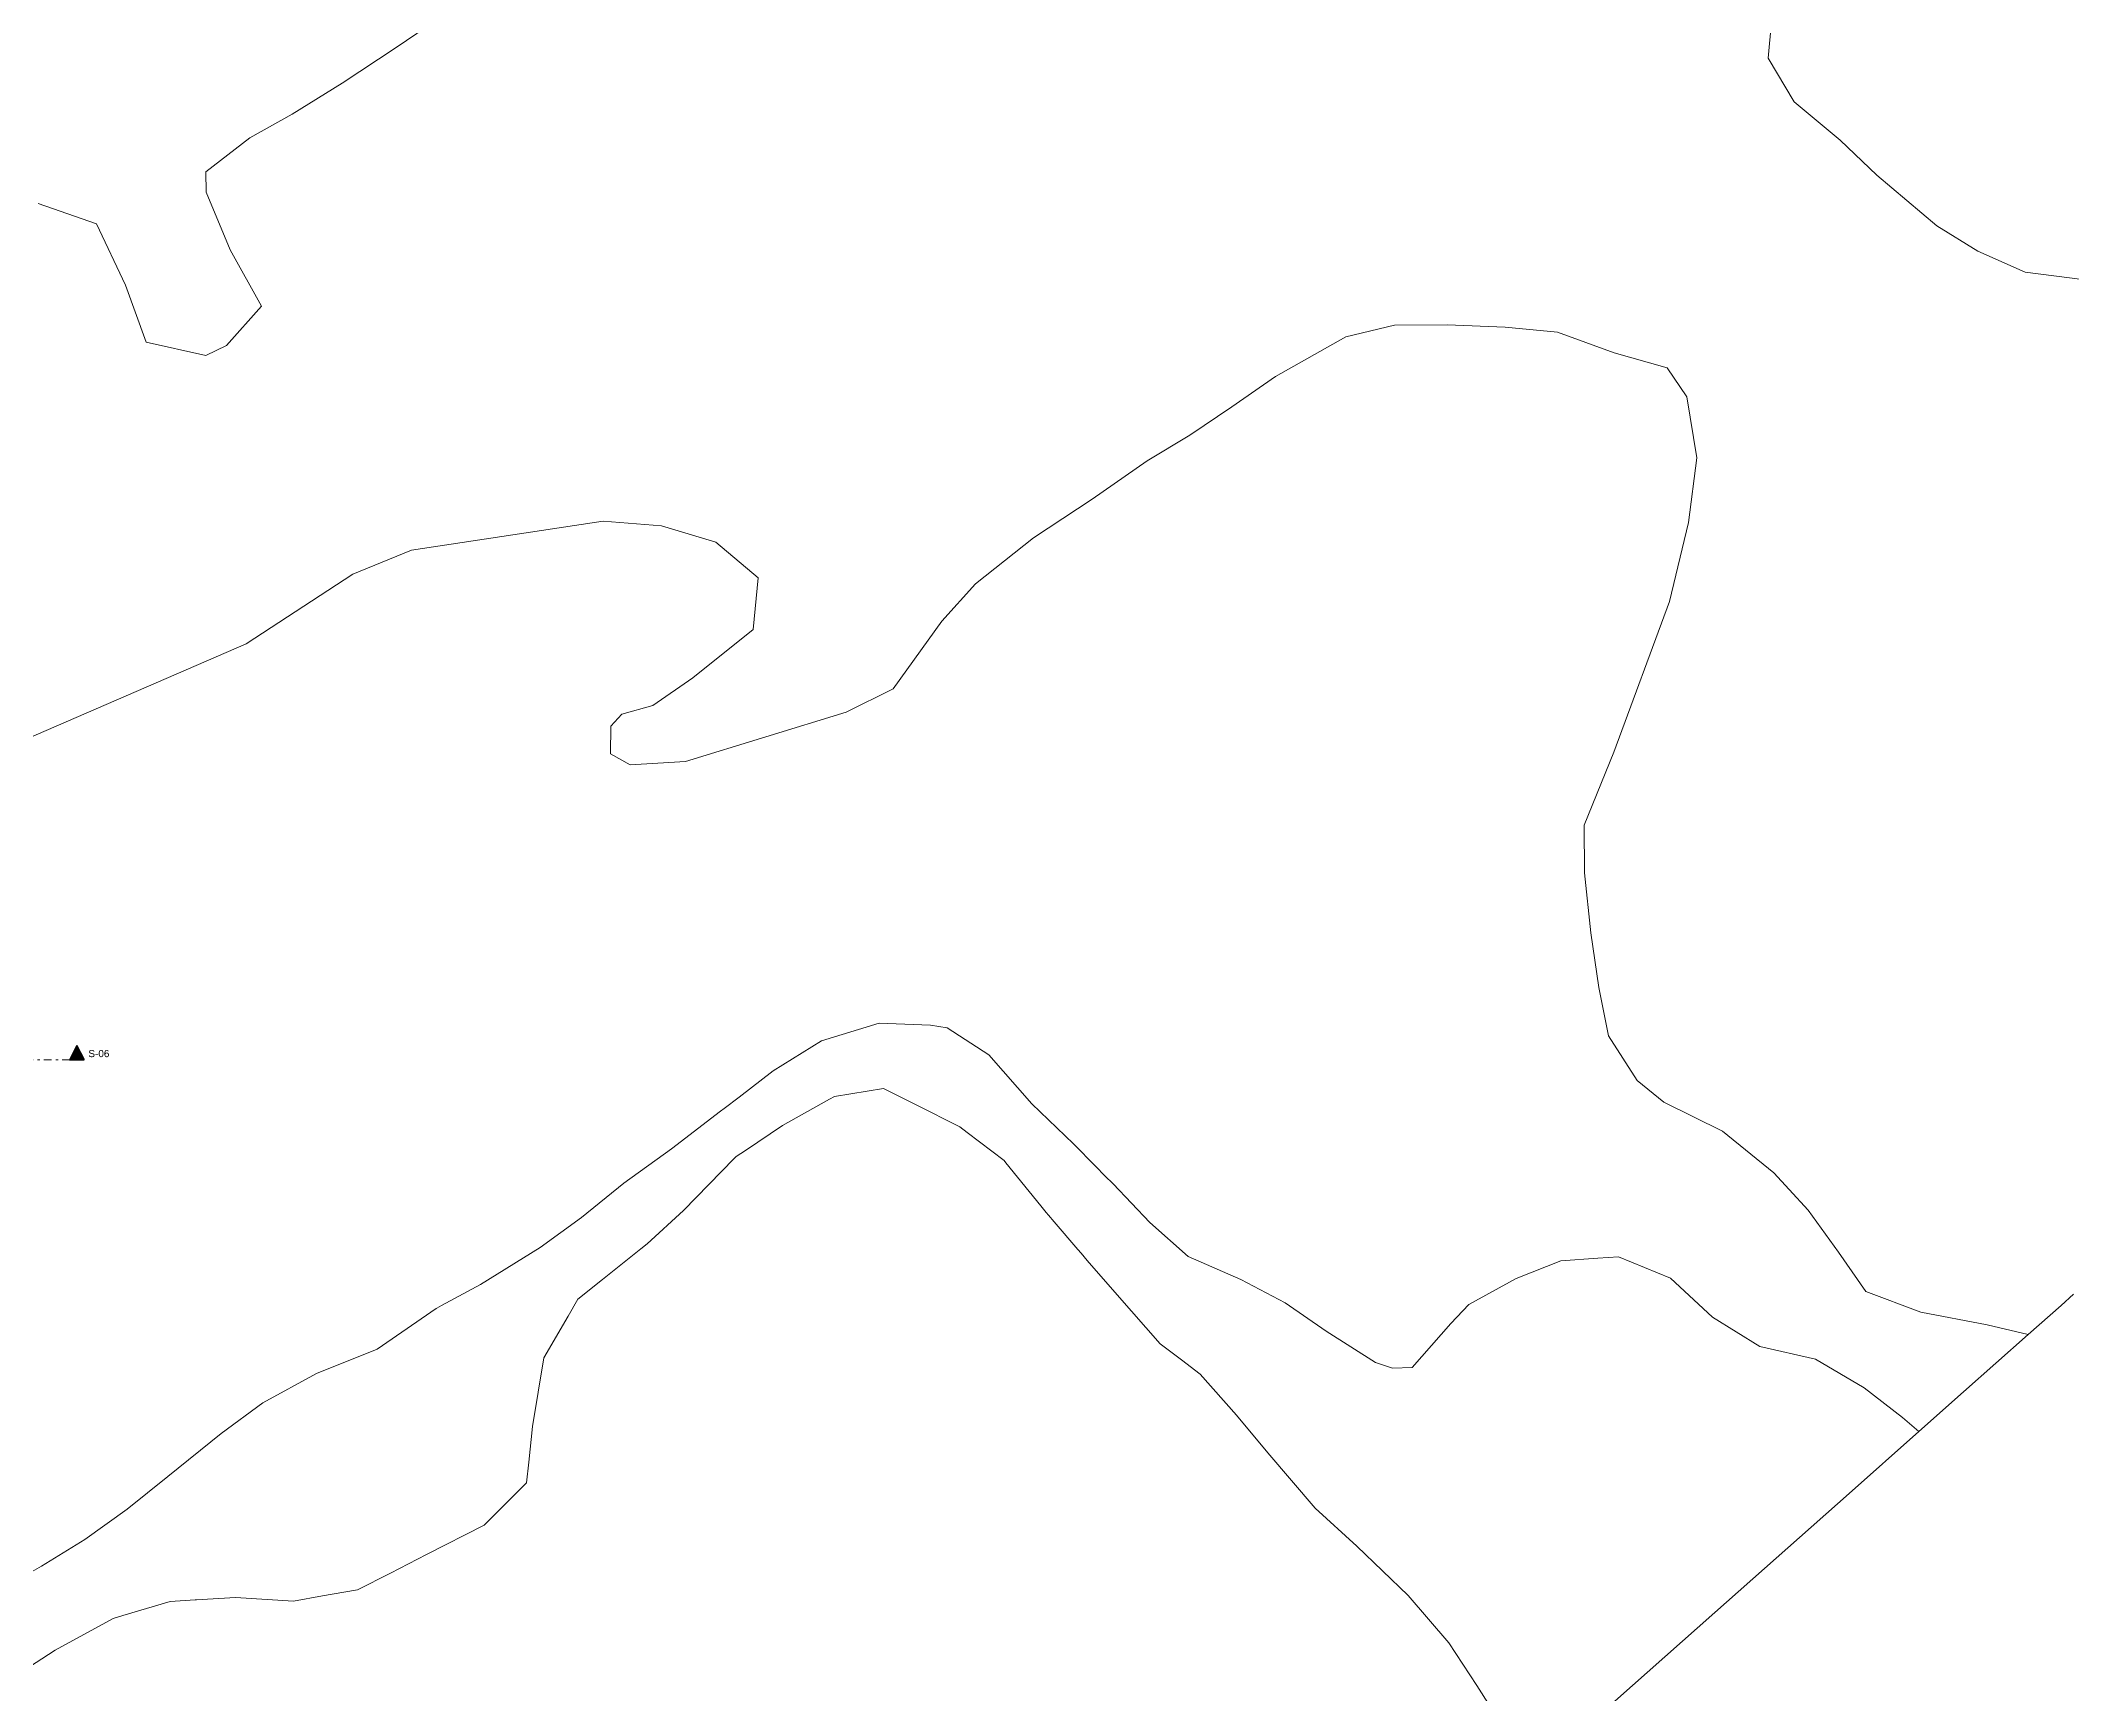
# Model space of a CAD drawing. Header units: metres. Extents: x -436 to 259, y -222 to 285.
# Drawn here: x 27.2 to 112.6, y -139.4 to -69.9 of the extents above; entities that cross this region are included whole.
import ezdxf

# ---------------------------------------------------------------- set-up
doc = ezdxf.new("R2010")
doc.units = ezdxf.units.M
doc.header["$MEASUREMENT"] = 0
doc.linetypes.add('Punto & Rayas', pattern=[0.670278, 0.3175, -0.176389, 0, -0.176389])
doc.layers.add('Marcador - Secciones', color=7, linetype='Continuous')
doc.layers.add('Nuevo_Estructura - Carga', color=7, linetype='Continuous')
for name, color, linetype, lineweight, true_color in [('Marcador - Secciones_Pluma_Nº__25', 7, 'Continuous', 35, 0x40a5ff), ('Marcador - Secciones_Pluma_Nº__85', 7, 'Continuous', 20, 0x80c2ff), ('Nuevo_Estructura - Carga_Pluma_Nº__89', 7, 'Continuous', 20, 0x71cebe)]:
    doc.layers.add(name, color=color, linetype=linetype, lineweight=lineweight, true_color=true_color)
doc.styles.add('Estilo_Generado_1', font='arial.ttf')

# ---------------------------------------------------------------- blocks, each defined once
blk = doc.blocks.new('Forma_1')
at = {"layer": 'Nuevo_Estructura - Carga_Pluma_Nº__89', "color": 123, "linetype": 'Continuous', "lineweight": 20, "true_color": 0x71cebe, "flags": 128}
for points in [[(112.68, -122.613), (112.152, -123.082), (110.772, -124.305), (108.049, -126.721), (106.169, -128.389), (103.238, -130.989), (97.588, -136.001), (89.923, -142.801)], [(27.067, -76.744), (29.527, -77.604)], [(99.827, -70.644), (99.977, -69.104), (100.657, -67.324), (102.047, -65.574), (102.319, -65.227), (106.127, -60.364), (107.367, -57.654), (108.937, -53.134), (110.527, -47.404), (111.047, -41.664), (111.127, -35.754), (110.277, -31.204), (108.357, -27.394), (105.967, -25.254)], [(34.117, -75.414), (35.967, -73.994), (37.757, -72.994), (39.857, -71.694), (42.127, -70.194), (44.297, -68.724), (46.647, -66.624), (48.107, -65.224), (49.667, -63.514), (51.157, -61.964), (52.717, -60.214), (53.927, -58.564), (55.137, -56.314), (56.187, -54.264), (57.087, -52.404), (59.177, -50.134)], [(121.697, -95.234), (122.067, -92.874), (122.747, -90.404), (123.107, -87.914), (122.997, -85.664), (121.807, -82.914), (120.077, -81.034), (118.207, -80.264), (115.407, -80.254), (112.507, -79.874), (110.647, -79.634), (108.657, -78.754), (106.927, -77.684), (104.407, -75.564), (102.867, -74.084), (100.927, -72.474), (99.827, -70.644)], [(36.467, -81.064), (35.147, -78.694), (34.137, -76.274), (34.117, -75.414)], [(29.527, -77.604), (30.747, -80.184), (31.617, -82.584)], [(34.117, -83.134), (34.997, -82.724), (36.467, -81.064)], [(95.577, -83.664), (93.357, -83.024), (90.977, -82.164), (88.777, -81.944), (86.337, -81.844), (84.117, -81.864), (82.067, -82.354), (79.107, -84.024), (77.267, -85.304), (75.507, -86.484), (73.717, -87.574), (71.397, -89.184), (68.937, -90.814), (66.497, -92.744), (65.077, -94.314), (63.027, -97.154)], [(31.617, -82.584), (34.117, -83.134)], [(96.407, -84.874), (95.577, -83.664)], [(103.937, -122.494), (102.787, -120.844), (101.517, -119.084), (100.716, -118.211), (100.067, -117.504), (97.917, -115.764), (95.447, -114.534), (94.317, -113.624), (93.117, -111.754), (92.707, -109.714), (92.367, -107.424), (92.107, -104.894), (92.087, -102.884), (93.347, -99.814), (95.687, -93.484), (96.487, -90.164), (96.827, -87.444), (96.407, -84.874)], [(57.357, -92.484), (55.567, -90.994), (53.287, -90.304), (50.827, -90.104), (42.777, -91.324), (40.297, -92.334), (35.817, -95.264), (10.247, -106.334), (7.517, -106.844)], [(57.137, -94.664), (57.357, -92.484)], [(51.617, -98.224), (52.927, -97.854), (54.597, -96.694), (57.137, -94.664)], [(63.027, -97.154), (61.047, -98.144), (54.297, -100.214), (51.967, -100.354)], [(51.157, -98.734), (51.617, -98.224)], [(51.147, -99.884), (51.157, -98.734)], [(51.967, -100.354), (51.147, -99.884)], [(84.857, -125.694), (84.027, -125.724), (83.317, -125.484), (81.247, -124.174), (79.517, -122.974), (77.657, -121.994), (75.437, -121.024), (73.827, -119.604), (72.277, -117.974), (71.937, -117.63), (71.549, -117.237), (70.617, -116.294), (68.867, -114.614), (67.047, -112.554), (65.307, -111.414), (64.597, -111.294), (62.447, -111.214), (60.017, -111.964), (57.987, -113.214), (56.553, -114.321), (55.927, -114.804), (55.772, -114.923), (53.707, -116.504), (51.697, -117.944), (49.927, -119.394), (48.177, -120.654), (45.677, -122.204), (44.031, -123.09), (43.837, -123.194), (43.804, -123.217), (42.363, -124.21), (41.327, -124.924), (38.777, -125.954), (36.517, -127.184), (34.767, -128.464), (32.517, -130.274), (30.817, -131.654), (29.027, -132.934), (27.207, -134.044), (25.427, -135.064)], [(47.607, -130.544), (47.703, -129.67), (47.867, -128.174), (48.337, -125.294), (49.355, -123.537), (49.767, -122.824), (50.799, -122.001), (52.415, -120.712), (52.687, -120.494), (54.217, -119.094), (56.343, -116.91), (56.427, -116.824), (56.818, -116.564), (58.377, -115.524), (60.349, -114.411), (60.557, -114.294), (62.617, -113.964)], [(62.617, -113.964), (63.993, -114.654), (65.827, -115.574), (66.138, -115.81), (67.697, -116.994), (67.769, -117.082), (69.243, -118.898), (69.467, -119.174), (69.561, -119.284), (69.805, -119.569), (70.795, -120.728), (70.937, -120.894), (71.196, -121.192), (72.457, -122.644), (74.257, -124.704), (75.15, -125.375), (75.947, -125.974), (77.467, -127.704), (78.787, -129.284), (80.777, -131.604), (82.527, -133.214), (84.687, -135.284), (86.407, -137.274), (87.577, -139.064), (88.707, -140.834)], [(93.537, -121.044), (92.672, -121.101), (91.117, -121.204), (89.237, -121.954), (87.237, -123.044), (86.487, -123.844), (84.857, -125.694)], [(106.169, -128.389), (105.487, -127.804), (103.867, -126.554), (101.817, -125.344), (99.477, -124.814), (97.487, -123.574), (95.727, -121.944), (93.537, -121.044)], [(110.772, -124.305), (109.037, -123.894), (106.247, -123.374), (103.937, -122.494)], [(25.421, -139.102), (27.224, -137.945), (27.787, -137.584), (30.217, -136.244), (30.627, -136.123), (32.617, -135.534), (33.667, -135.469), (33.732, -135.465), (35.367, -135.364), (37.807, -135.514), (39.026, -135.302), (39.441, -135.23), (40.507, -135.044), (41.889, -134.337), (43.397, -133.564), (45.827, -132.324), (47.607, -130.544)]]:
    blk.add_lwpolyline(points, dxfattribs=at)
blk = doc.blocks.new('Plano de Corte_2', base_point=(28.7, -112.762))
at = {"layer": 'Marcador - Secciones_Pluma_Nº__25', "linetype": 'Continuous', "lineweight": 35, "true_color": 0x40a5ff}
blk.add_hatch(color=161, dxfattribs=at).paths.add_polyline_path([(29, -112.762), (28.7, -112.162), (28.4, -112.762)])
at = {"layer": 'Marcador - Secciones_Pluma_Nº__25', "color": 161, "linetype": 'Continuous', "lineweight": 35, "true_color": 0x40a5ff, "flags": 128}
blk.add_lwpolyline([(29, -112.762), (28.4, -112.762), (28.7, -112.162)], close=True, dxfattribs=at)
at = {"layer": 'Marcador - Secciones_Pluma_Nº__85', "color": 151, "linetype": 'Punto & Rayas', "lineweight": 20, "true_color": 0x80c2ff}
blk.add_line((28.4, -112.762), (-131.771, -112.762), dxfattribs=at)
at = {"layer": 'Marcador - Secciones_Pluma_Nº__25', "color": 161, "lineweight": 35, "true_color": 0x40a5ff, "insert": (29.18, -112.649), "char_height": 0.3, "attachment_point": 7, "style": 'Estilo_Generado_1'}
blk.add_mtext('\\A1;{\\pql;\\pt0;\\fArial|b0|i0|c0|p0;\\W1.000000;S-06}', dxfattribs=at)

msp = doc.modelspace()

# ---------------------------------------------------------------- block references
at = {"layer": 'Marcador - Secciones', "color": 151, "lineweight": 20, "true_color": 0x80c2ff}
msp.add_blockref('Plano de Corte_2', (28.7, -112.762), dxfattribs=at)
at = {"layer": 'Nuevo_Estructura - Carga', "linetype": 'Continuous', "lineweight": 0}
msp.add_blockref('Forma_1', (0, 0), dxfattribs=at)

doc.saveas('drawing.dxf')
